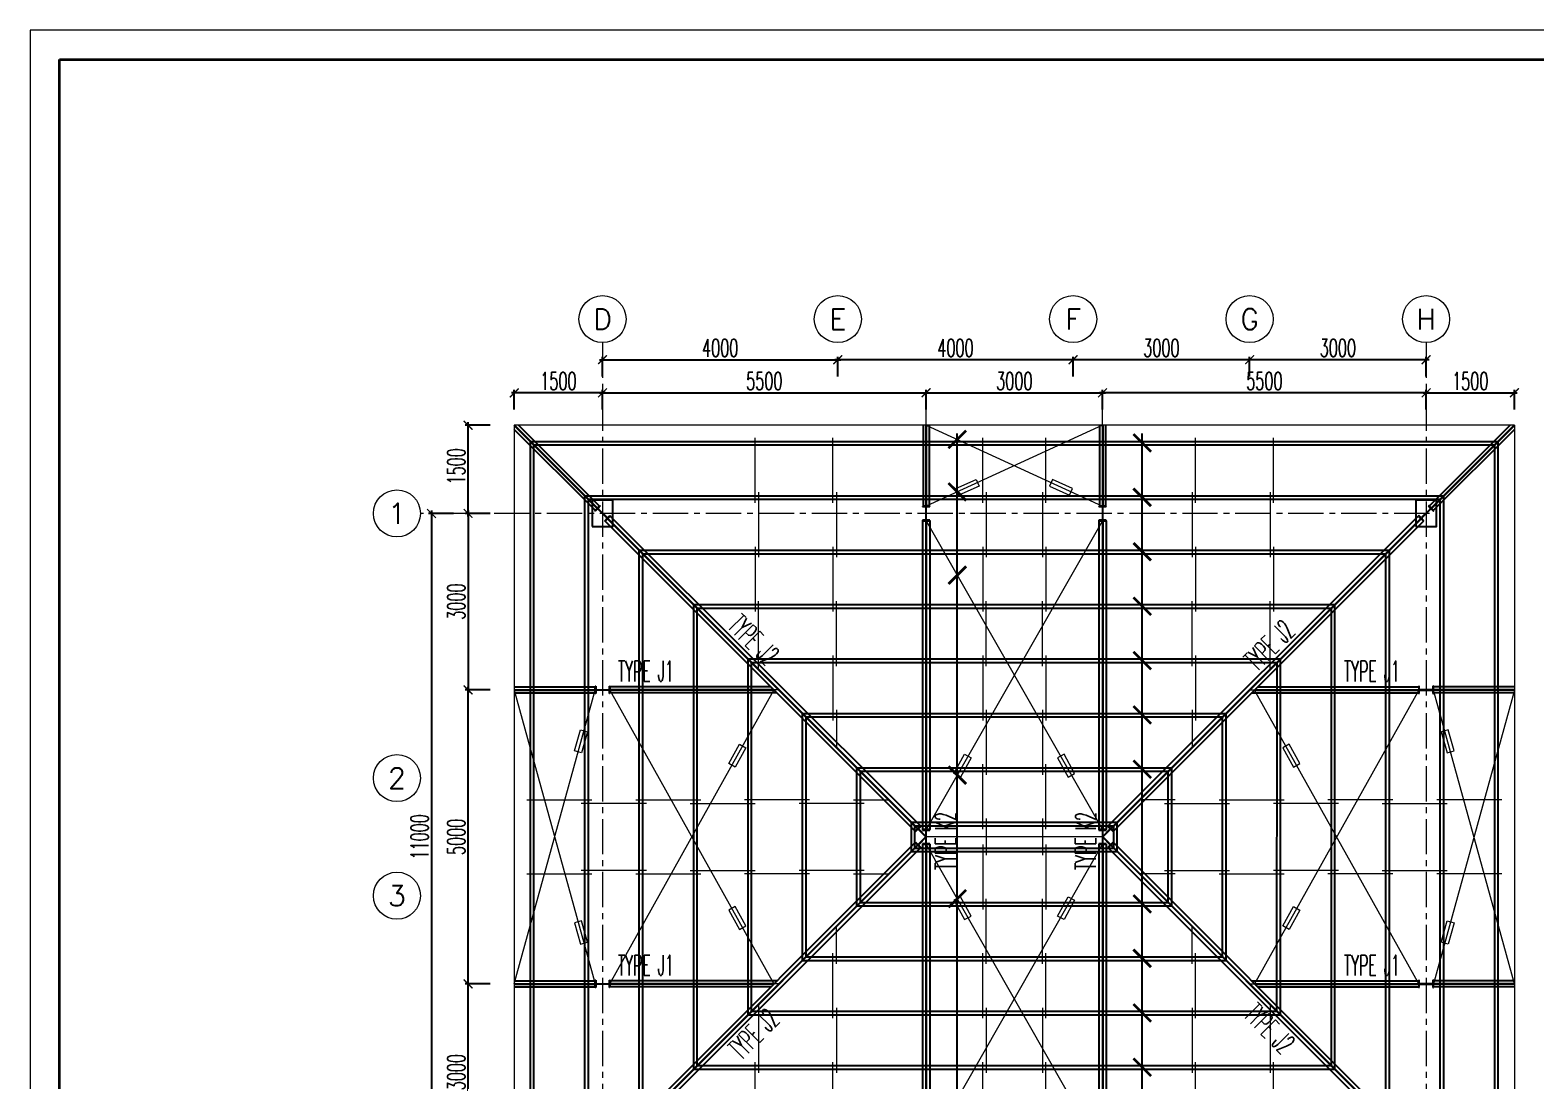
# Model space of a CAD drawing. Header units: inches. Extents: x 266054 to 836293, y -258454 to -102650.
# Drawn here: x 310760 to 336356, y -248805 to -230938 of the extents above; entities that cross this region are included whole.
import ezdxf
from ezdxf.enums import TextEntityAlignment as Align

# ---------------------------------------------------------------- set-up
doc = ezdxf.new("R2010")
doc.units = ezdxf.units.IN
doc.header["$LTSCALE"] = 800
doc.header["$MEASUREMENT"] = 0
doc.linetypes.add('CENTER2', pattern=[1.125, 0.75, -0.125, 0.125, -0.125])
for name, color, linetype, lineweight in [('arsir', 8, 'Continuous', 0), ('AS', 8, 'CENTER2', 5), ('atap', 7, 'Continuous', 20), ('GRS KOP', 1, 'Continuous', 35), ('hacht', 8, 'Continuous', 5), ('kop', 7, 'Continuous', 20), ('NOT', 7, 'Continuous', 15)]:
    doc.layers.add(name, color=color, linetype=linetype, lineweight=lineweight)
for name, color, linetype in [('KOL', 5, 'Continuous'), ('LOGO', 7, 'Continuous'), ('PLAT', 1, 'Continuous'), ('TEXT', 4, 'Continuous'), ('WF', 3, 'Continuous')]:
    doc.layers.add(name, color=color, linetype=linetype)
doc.styles.add('BARU', font='arial.ttf')
doc.styles.add('DICK STYLE 100', font='romans.shx', dxfattribs={"width": 0.6, "height": 300})
doc.styles.add('ROMANS', font='romans.shx', dxfattribs={"width": 0.8, "height": 0.25})
doc.styles.add('S', font='SIMPLEX', dxfattribs={"width": 1.1})
doc.styles.get("Standard").update_dxf_attribs({"font": 'romans.shx'})
doc.dimstyles.new('100 A', dxfattribs={"dimtxt": 250, "dimasz": 150, "dimexe": 50, "dimexo": 50, "dimgap": 50, "dimtad": 1, "dimdec": 0, "dimrnd": 1, "dimtxsty": 'DICK STYLE 100', "dimblk": 'ARCHTICK', "dimcen": 100, "dimdle": 50, "dimclrd": 18, "dimclre": 18, "dimclrt": 7, "dimadec": 0, "dimazin": 2, "dimtfac": 1, "dimtdec": 0, "dimtix": 1, "dimtmove": 0, "dimatfit": 3, "dimfxl": 0, "dimarcsym": 0})

# ---------------------------------------------------------------- blocks, each defined once
blk = doc.blocks.new('NAV')
blk.add_circle((0, -0.4), 0.4)
at = {"style": 'S', "width": 0.75, "flags": 4}
blk.add_attdef('AV', text='', height=0.3, dxfattribs=at).set_placement((0, -0.4), align=Align.MIDDLE)
blk = doc.blocks.new('_ArchTick')
at = {"layer": 'LOGO', "color": 0, "const_width": 0.15}
blk.add_lwpolyline([(-0.5, -0.5), (0.5, 0.5)], dxfattribs=at)
blk = doc.blocks.new('*D178')
at = {"layer": 'Defpoints', "color": 0, "ltscale": 5}
for p in [(325990, -237105), (320490, -237438), (325990, -237438)]:
    blk.add_point(p, dxfattribs=at)
at = {"layer": 'hacht', "color": 18, "lineweight": -2, "ltscale": 5}
for p, q in [((320440, -237105), (326040, -237105)), ((320490, -237388), (320490, -237055)), ((325990, -237388), (325990, -237055))]:
    blk.add_line(p, q, dxfattribs=at)
at = {"layer": 'hacht', "color": 18, "lineweight": -2, "ltscale": 5, "xscale": 150, "yscale": 150, "zscale": 150, "rotation": 180}
blk.add_blockref('_ArchTick', (320490, -237105), dxfattribs=at)
at = {"layer": 'hacht', "color": 18, "lineweight": -2, "ltscale": 5, "xscale": 150, "yscale": 150, "zscale": 150}
blk.add_blockref('_ArchTick', (325990, -237105), dxfattribs=at)
at = {"layer": 'hacht', "color": 7, "ltscale": 5, "insert": (323240, -236905), "char_height": 300, "attachment_point": 5, "style": 'DICK STYLE 100'}
blk.add_mtext('5500', dxfattribs=at)
blk = doc.blocks.new('*D179')
at = {"layer": 'Defpoints', "color": 0, "ltscale": 5}
for p in [(324490, -236542), (320490, -236875), (324490, -236875)]:
    blk.add_point(p, dxfattribs=at)
at = {"layer": 'hacht', "color": 18, "lineweight": -2, "ltscale": 5}
for p, q in [((320490, -236825), (320490, -236492)), ((324490, -236825), (324490, -236492)), ((320440, -236542), (324540, -236542))]:
    blk.add_line(p, q, dxfattribs=at)
at = {"layer": 'hacht', "color": 18, "lineweight": -2, "ltscale": 5, "xscale": 150, "yscale": 150, "zscale": 150, "rotation": 180}
blk.add_blockref('_ArchTick', (320490, -236542), dxfattribs=at)
at = {"layer": 'hacht', "color": 18, "lineweight": -2, "ltscale": 5, "xscale": 150, "yscale": 150, "zscale": 150}
blk.add_blockref('_ArchTick', (324490, -236542), dxfattribs=at)
at = {"layer": 'hacht', "color": 7, "ltscale": 5, "insert": (322490, -236342), "char_height": 300, "attachment_point": 5, "style": 'DICK STYLE 100'}
blk.add_mtext('4000', dxfattribs=at)
blk = doc.blocks.new('*D180')
at = {"layer": 'Defpoints', "color": 0, "ltscale": 5}
for p in [(331490, -236542), (331490, -236875), (334490, -236875)]:
    blk.add_point(p, dxfattribs=at)
at = {"layer": 'hacht', "color": 18, "lineweight": -2, "ltscale": 5}
for p, q in [((331490, -236825), (331490, -236492)), ((334490, -236825), (334490, -236492)), ((334540, -236542), (331440, -236542))]:
    blk.add_line(p, q, dxfattribs=at)
at = {"layer": 'hacht', "color": 18, "lineweight": -2, "ltscale": 5, "xscale": 150, "yscale": 150, "zscale": 150, "rotation": 180}
blk.add_blockref('_ArchTick', (331490, -236542), dxfattribs=at)
at = {"layer": 'hacht', "color": 18, "lineweight": -2, "ltscale": 5, "xscale": 150, "yscale": 150, "zscale": 150}
blk.add_blockref('_ArchTick', (334490, -236542), dxfattribs=at)
at = {"layer": 'hacht', "color": 7, "ltscale": 5, "insert": (332990, -236342), "char_height": 300, "attachment_point": 5, "style": 'DICK STYLE 100'}
blk.add_mtext('3000', dxfattribs=at)
blk = doc.blocks.new('*D181')
at = {"layer": 'Defpoints', "color": 0, "ltscale": 5}
for p in [(328490, -236542), (328490, -236875), (331490, -236875)]:
    blk.add_point(p, dxfattribs=at)
at = {"layer": 'hacht', "color": 18, "lineweight": -2, "ltscale": 5}
for p, q in [((328490, -236825), (328490, -236492)), ((331490, -236825), (331490, -236492)), ((331540, -236542), (328440, -236542))]:
    blk.add_line(p, q, dxfattribs=at)
at = {"layer": 'hacht', "color": 18, "lineweight": -2, "ltscale": 5, "xscale": 150, "yscale": 150, "zscale": 150, "rotation": 180}
blk.add_blockref('_ArchTick', (328490, -236542), dxfattribs=at)
at = {"layer": 'hacht', "color": 18, "lineweight": -2, "ltscale": 5, "xscale": 150, "yscale": 150, "zscale": 150}
blk.add_blockref('_ArchTick', (331490, -236542), dxfattribs=at)
at = {"layer": 'hacht', "color": 7, "ltscale": 5, "insert": (329990, -236342), "char_height": 300, "attachment_point": 5, "style": 'DICK STYLE 100'}
blk.add_mtext('3000', dxfattribs=at)
blk = doc.blocks.new('*D182')
at = {"layer": 'Defpoints', "color": 0, "ltscale": 5}
for p in [(324490, -236542), (324490, -236875), (328490, -236875)]:
    blk.add_point(p, dxfattribs=at)
at = {"layer": 'hacht', "color": 18, "lineweight": -2, "ltscale": 5}
for p, q in [((324490, -236825), (324490, -236492)), ((328490, -236825), (328490, -236492)), ((328540, -236542), (324440, -236542))]:
    blk.add_line(p, q, dxfattribs=at)
at = {"layer": 'hacht', "color": 18, "lineweight": -2, "ltscale": 5, "xscale": 150, "yscale": 150, "zscale": 150, "rotation": 180}
blk.add_blockref('_ArchTick', (324490, -236542), dxfattribs=at)
at = {"layer": 'hacht', "color": 18, "lineweight": -2, "ltscale": 5, "xscale": 150, "yscale": 150, "zscale": 150}
blk.add_blockref('_ArchTick', (328490, -236542), dxfattribs=at)
at = {"layer": 'hacht', "color": 7, "ltscale": 5, "insert": (326490, -236342), "char_height": 300, "attachment_point": 5, "style": 'DICK STYLE 100'}
blk.add_mtext('4000', dxfattribs=at)
blk = doc.blocks.new('*D183')
at = {"layer": 'Defpoints', "color": 0, "ltscale": 5}
for p in [(318204, -247156), (318629, -247156), (318629, -250156)]:
    blk.add_point(p, dxfattribs=at)
at = {"layer": 'hacht', "color": 18, "lineweight": -2, "ltscale": 5}
for p, q in [((318579, -247156), (318154, -247156)), ((318204, -250206), (318204, -247106)), ((318579, -250156), (318154, -250156))]:
    blk.add_line(p, q, dxfattribs=at)
at = {"layer": 'hacht', "color": 18, "lineweight": -2, "ltscale": 5, "xscale": 150, "yscale": 150, "zscale": 150}
for p, rotation in [((318204, -247156), 90), ((318204, -250156), 270)]:
    blk.add_blockref('_ArchTick', p, dxfattribs=dict(at, rotation=rotation))
at = {"layer": 'hacht', "color": 7, "ltscale": 5, "insert": (318004, -248656), "char_height": 300, "attachment_point": 5, "rotation": 90, "style": 'DICK STYLE 100'}
blk.add_mtext('3000', dxfattribs=at)
blk = doc.blocks.new('*D184')
at = {"layer": 'Defpoints', "color": 0, "ltscale": 5}
for p in [(318204, -242156), (318629, -242156), (318629, -247156)]:
    blk.add_point(p, dxfattribs=at)
at = {"layer": 'hacht', "color": 18, "lineweight": -2, "ltscale": 5}
for p, q in [((318204, -247206), (318204, -242106)), ((318579, -242156), (318154, -242156)), ((318579, -247156), (318154, -247156))]:
    blk.add_line(p, q, dxfattribs=at)
at = {"layer": 'hacht', "color": 18, "lineweight": -2, "ltscale": 5, "xscale": 150, "yscale": 150, "zscale": 150}
for p, rotation in [((318204, -242156), 90), ((318204, -247156), 270)]:
    blk.add_blockref('_ArchTick', p, dxfattribs=dict(at, rotation=rotation))
at = {"layer": 'hacht', "color": 7, "ltscale": 5, "insert": (318004, -244656), "char_height": 300, "attachment_point": 5, "rotation": 90, "style": 'DICK STYLE 100'}
blk.add_mtext('5000', dxfattribs=at)
blk = doc.blocks.new('*D185')
at = {"layer": 'Defpoints', "color": 0, "ltscale": 5}
for p in [(318629, -239156), (318204, -242156), (318629, -242156)]:
    blk.add_point(p, dxfattribs=at)
at = {"layer": 'hacht', "color": 18, "lineweight": -2, "ltscale": 5}
for p, q in [((318579, -239156), (318154, -239156)), ((318204, -239106), (318204, -242206)), ((318579, -242156), (318154, -242156))]:
    blk.add_line(p, q, dxfattribs=at)
at = {"layer": 'hacht', "color": 18, "lineweight": -2, "ltscale": 5, "xscale": 150, "yscale": 150, "zscale": 150}
for p, rotation in [((318204, -239156), 90), ((318204, -242156), 270)]:
    blk.add_blockref('_ArchTick', p, dxfattribs=dict(at, rotation=rotation))
at = {"layer": 'hacht', "color": 7, "ltscale": 5, "insert": (318004, -240656), "char_height": 300, "attachment_point": 5, "rotation": 90, "style": 'DICK STYLE 100'}
blk.add_mtext('3000', dxfattribs=at)
blk = doc.blocks.new('*D186')
at = {"layer": 'Defpoints', "color": 0, "ltscale": 5}
for p in [(318006, -239156), (317581, -250156), (318006, -250156)]:
    blk.add_point(p, dxfattribs=at)
at = {"layer": 'hacht', "color": 18, "lineweight": -2, "ltscale": 5}
for p, q in [((317956, -239156), (317531, -239156)), ((317581, -239106), (317581, -250206)), ((317956, -250156), (317531, -250156))]:
    blk.add_line(p, q, dxfattribs=at)
at = {"layer": 'hacht', "color": 18, "lineweight": -2, "ltscale": 5, "xscale": 150, "yscale": 150, "zscale": 150}
for p, rotation in [((317581, -239156), 90), ((317581, -250156), 270)]:
    blk.add_blockref('_ArchTick', p, dxfattribs=dict(at, rotation=rotation))
at = {"layer": 'hacht', "color": 7, "ltscale": 5, "insert": (317381, -244656), "char_height": 300, "attachment_point": 5, "rotation": 90, "style": 'DICK STYLE 100'}
blk.add_mtext('11000', dxfattribs=at)
blk = doc.blocks.new('*D187')
at = {"layer": 'Defpoints', "color": 0, "ltscale": 5}
for p in [(318990, -237105), (318990, -237438), (320490, -237438)]:
    blk.add_point(p, dxfattribs=at)
at = {"layer": 'hacht', "color": 18, "lineweight": -2, "ltscale": 5}
for p, q in [((320540, -237105), (318940, -237105)), ((318990, -237388), (318990, -237055)), ((320490, -237388), (320490, -237055))]:
    blk.add_line(p, q, dxfattribs=at)
at = {"layer": 'hacht', "color": 18, "lineweight": -2, "ltscale": 5, "xscale": 150, "yscale": 150, "zscale": 150, "rotation": 180}
blk.add_blockref('_ArchTick', (318990, -237105), dxfattribs=at)
at = {"layer": 'hacht', "color": 18, "lineweight": -2, "ltscale": 5, "xscale": 150, "yscale": 150, "zscale": 150}
blk.add_blockref('_ArchTick', (320490, -237105), dxfattribs=at)
at = {"layer": 'hacht', "color": 7, "ltscale": 5, "insert": (319740, -236905), "char_height": 300, "attachment_point": 5, "style": 'DICK STYLE 100'}
blk.add_mtext('1500', dxfattribs=at)
blk = doc.blocks.new('*D188')
at = {"layer": 'Defpoints', "color": 0, "ltscale": 5}
for p in [(335990, -237105), (334490, -237438), (335990, -237438)]:
    blk.add_point(p, dxfattribs=at)
at = {"layer": 'hacht', "color": 18, "lineweight": -2, "ltscale": 5}
for p, q in [((334440, -237105), (336040, -237105)), ((334490, -237388), (334490, -237055)), ((335990, -237388), (335990, -237055))]:
    blk.add_line(p, q, dxfattribs=at)
at = {"layer": 'hacht', "color": 18, "lineweight": -2, "ltscale": 5, "xscale": 150, "yscale": 150, "zscale": 150, "rotation": 180}
blk.add_blockref('_ArchTick', (334490, -237105), dxfattribs=at)
at = {"layer": 'hacht', "color": 18, "lineweight": -2, "ltscale": 5, "xscale": 150, "yscale": 150, "zscale": 150}
blk.add_blockref('_ArchTick', (335990, -237105), dxfattribs=at)
at = {"layer": 'hacht', "color": 7, "ltscale": 5, "insert": (335240, -236905), "char_height": 300, "attachment_point": 5, "style": 'DICK STYLE 100'}
blk.add_mtext('1500', dxfattribs=at)
blk = doc.blocks.new('*D189')
at = {"layer": 'Defpoints', "color": 0, "ltscale": 5}
for p in [(328990, -237105), (325990, -237438), (328990, -237438)]:
    blk.add_point(p, dxfattribs=at)
at = {"layer": 'hacht', "color": 18, "lineweight": -2, "ltscale": 5}
for p, q in [((325940, -237105), (329040, -237105)), ((325990, -237388), (325990, -237055)), ((328990, -237388), (328990, -237055))]:
    blk.add_line(p, q, dxfattribs=at)
at = {"layer": 'hacht', "color": 18, "lineweight": -2, "ltscale": 5, "xscale": 150, "yscale": 150, "zscale": 150, "rotation": 180}
blk.add_blockref('_ArchTick', (325990, -237105), dxfattribs=at)
at = {"layer": 'hacht', "color": 18, "lineweight": -2, "ltscale": 5, "xscale": 150, "yscale": 150, "zscale": 150}
blk.add_blockref('_ArchTick', (328990, -237105), dxfattribs=at)
at = {"layer": 'hacht', "color": 7, "ltscale": 5, "insert": (327490, -236905), "char_height": 300, "attachment_point": 5, "style": 'DICK STYLE 100'}
blk.add_mtext('3000', dxfattribs=at)
blk = doc.blocks.new('*D190')
at = {"layer": 'Defpoints', "color": 0, "ltscale": 5}
for p in [(328990, -237105), (328990, -237438), (334490, -237438)]:
    blk.add_point(p, dxfattribs=at)
at = {"layer": 'hacht', "color": 18, "lineweight": -2, "ltscale": 5}
for p, q in [((334540, -237105), (328940, -237105)), ((328990, -237388), (328990, -237055)), ((334490, -237388), (334490, -237055))]:
    blk.add_line(p, q, dxfattribs=at)
at = {"layer": 'hacht', "color": 18, "lineweight": -2, "ltscale": 5, "xscale": 150, "yscale": 150, "zscale": 150, "rotation": 180}
blk.add_blockref('_ArchTick', (328990, -237105), dxfattribs=at)
at = {"layer": 'hacht', "color": 18, "lineweight": -2, "ltscale": 5, "xscale": 150, "yscale": 150, "zscale": 150}
blk.add_blockref('_ArchTick', (334490, -237105), dxfattribs=at)
at = {"layer": 'hacht', "color": 7, "ltscale": 5, "insert": (331740, -236905), "char_height": 300, "attachment_point": 5, "style": 'DICK STYLE 100'}
blk.add_mtext('5500', dxfattribs=at)
blk = doc.blocks.new('*D192')
at = {"layer": 'Defpoints', "color": 0, "ltscale": 5}
for p in [(318204, -237656), (318629, -237656), (318629, -239156)]:
    blk.add_point(p, dxfattribs=at)
at = {"layer": 'hacht', "color": 18, "lineweight": -2, "ltscale": 5}
for p, q in [((318579, -237656), (318154, -237656)), ((318204, -239206), (318204, -237606)), ((318579, -239156), (318154, -239156))]:
    blk.add_line(p, q, dxfattribs=at)
at = {"layer": 'hacht', "color": 18, "lineweight": -2, "ltscale": 5, "xscale": 150, "yscale": 150, "zscale": 150}
for p, rotation in [((318204, -237656), 90), ((318204, -239156), 270)]:
    blk.add_blockref('_ArchTick', p, dxfattribs=dict(at, rotation=rotation))
at = {"layer": 'hacht', "color": 7, "ltscale": 5, "insert": (318004, -238356), "char_height": 300, "attachment_point": 5, "rotation": 90, "style": 'DICK STYLE 100'}
blk.add_mtext('1500', dxfattribs=at)
blk = doc.blocks.new('kop')
at = {"layer": 'GRS KOP'}
blk.add_lwpolyline([(1, 54), (83, 54), (83, 1), (1, 1)], close=True, dxfattribs=at)
at = {"layer": 'kop', "color": 7}
for p, q in [((84, 55), (0, 55)), ((0, 55), (0, 0))]:
    blk.add_line(p, q, dxfattribs=at)
at = {"layer": 'kop', "style": 'BARU', "flags": 4}
for p, height in [((73.8, 5.4), 0.35), ((80.303, 5.382), 0.25), ((73.8, 4.9), 0.35), ((80.303, 4.882), 0.25), ((73.8, 4.4), 0.35), ((80.303, 4.382), 0.25)]:
    blk.add_attdef('-', p, '', height=height, dxfattribs=at)
at = {"layer": 'kop', "flags": 4}
for tag, p in [('AR-00', (78.057, 2.648)), ('00', (81.238, 2.647))]:
    blk.add_attdef(tag, text='', height=0.35, dxfattribs=at).set_placement(p, align=Align.MIDDLE)

msp = doc.modelspace()

# ---------------------------------------------------------------- linework, layer by layer
at = {"color": 8}
for p, q in [((326520.3, -253311.1), (326520.3, -237795.4)), ((329664, -253311.1), (329664, -237795.4))]:
    msp.add_line(p, q, dxfattribs=at)
at = {"color": 0, "linetype": 'ByBlock', "const_width": 45}
for points in [[(326370.3, -238047.9), (326670.3, -237747.9)], [(329514, -237807.7), (329814, -238107.7)], [(326370.3, -238638.4), (326670.3, -238938.4)], [(329514, -238732.6), (329814, -239032.6)], [(329514, -239657.5), (329814, -239957.5)], [(326370.3, -240355.7), (326670.3, -240055.7)], [(329514, -240582.4), (329814, -240882.4)], [(329514, -241507.4), (329814, -241807.4)], [(329514, -242432.3), (329814, -242732.3)], [(329514, -243357.2), (329814, -243657.2)], [(326370.3, -243455.6), (326670.3, -243755.6)], [(326370.3, -245855.7), (326670.3, -245555.7)], [(329514, -245647.1), (329814, -245947.1)], [(329514, -246572.1), (329814, -246872.1)], [(329514, -247497), (329814, -247797)], [(329514, -248421.9), (329814, -248721.9)]]:
    msp.add_lwpolyline(points, dxfattribs=at)
at = {"layer": 'arsir'}
for p, q in [((323082.6, -238976), (323082.6, -237871.1)), ((324407.3, -238976), (324407.4, -237871.1)), ((326953.1, -238976), (326953.1, -237871.1)), ((328026.4, -238976), (328026.4, -237871.1)), ((330572.2, -238976), (330572.2, -237871.1)), ((331896.9, -238976), (331896.9, -237871.1)), ((323142.7, -238796), (323142.6, -239901)), ((324467.4, -238796), (324467.3, -239901)), ((327013.2, -238796), (327013.1, -239901)), ((327966.3, -238796), (327966.4, -239901)), ((330512.1, -238796), (330512.2, -239901)), ((331836.8, -238796), (331836.9, -239901)), ((323082.6, -239721), (323082.6, -240825.9)), ((324407.3, -239721), (324407.4, -240825.9)), ((326953.1, -239721), (326953.1, -240825.9)), ((328026.4, -239721), (328026.4, -240825.9)), ((330572.2, -239721), (330572.2, -240825.9)), ((331896.9, -239721), (331896.9, -240825.9)), ((323142.7, -241804.3), (323142.6, -240645.9)), ((324467.4, -241750.9), (324467.3, -240645.9)), ((327013.2, -241750.9), (327013.1, -240645.9)), ((327966.3, -241750.9), (327966.4, -240645.9)), ((330512.1, -241750.9), (330512.2, -240645.9)), ((331836.8, -241804.3), (331836.9, -240645.9)), ((324407.3, -241570.9), (324407.4, -242675.8)), ((326953.1, -241570.9), (326953.1, -242675.8)), ((328026.4, -241570.9), (328026.4, -242675.8)), ((330572.2, -241570.9), (330572.2, -242675.8)), ((324467.4, -242495.8), (324467.4, -243129)), ((327013.2, -242495.8), (327013.1, -243600.7)), ((327966.3, -242495.8), (327966.4, -243600.7)), ((330512.1, -242495.8), (330512.1, -243129)), ((326953.1, -244525.6), (326953.1, -243420.7)), ((328026.4, -244525.6), (328026.4, -243420.7)), ((319204.3, -244026.2), (320309.3, -244026.2)), ((321234.6, -244086.3), (320129.3, -244086.2)), ((321054.6, -244026.2), (322159.5, -244026.2)), ((321979.5, -244086.3), (323084.8, -244086.2)), ((324009.8, -244026.2), (322904.8, -244026.2)), ((324935.1, -244086.3), (323829.8, -244086.2)), ((324755, -244026.2), (325356.1, -244026.2)), ((330224.5, -244026.2), (329623.4, -244026.2)), ((330044.5, -244086.3), (331149.8, -244086.2)), ((330969.8, -244026.2), (332074.7, -244026.2)), ((333000, -244086.3), (331894.7, -244086.2)), ((333925, -244026.2), (332820, -244026.2)), ((333744.9, -244086.3), (334850.2, -244086.2)), ((335775.2, -244026.2), (334670.2, -244026.2)), ((327013.1, -244345.6), (327013.1, -244965.6)), ((327966.4, -244345.6), (327966.4, -244965.6)), ((326953.1, -244785.6), (326953.1, -245890.5)), ((328026.4, -244785.6), (328026.4, -245890.5)), ((319204.3, -245285.1), (320309.3, -245285.1)), ((321234.6, -245225), (320129.3, -245225.1)), ((321054.6, -245285.1), (322159.5, -245285.1)), ((321979.5, -245225), (323084.8, -245225.1)), ((324009.8, -245285.1), (322904.8, -245285.1)), ((324935.1, -245225), (323829.8, -245225.1)), ((324755, -245285.1), (325356.1, -245285.1)), ((330224.5, -245285.1), (329623.4, -245285.1)), ((330044.5, -245225), (331149.8, -245225.1)), ((330969.8, -245285.1), (332074.7, -245285.1)), ((333000, -245225), (331894.7, -245225.1)), ((333925, -245285.1), (332820, -245285.1)), ((333744.9, -245225), (334850.2, -245225.1)), ((335775.2, -245285.1), (334670.2, -245285.1)), ((327013.2, -246815.5), (327013.1, -245710.5)), ((327966.3, -246815.5), (327966.4, -245710.5)), ((324467.4, -246815.5), (324467.4, -246182.3)), ((330512.1, -246815.5), (330512.1, -246182.3)), ((324407.3, -247740.4), (324407.4, -246635.5)), ((326953.1, -247740.4), (326953.1, -246635.5)), ((328026.4, -247740.4), (328026.4, -246635.5)), ((330572.2, -247740.4), (330572.2, -246635.5)), ((323142.7, -247506.9), (323142.6, -248665.4)), ((331836.8, -247506.9), (331836.9, -248665.4)), ((324467.4, -247560.4), (324467.3, -248665.4)), ((327013.2, -247560.4), (327013.1, -248665.4)), ((327966.3, -247560.4), (327966.4, -248665.4)), ((330512.1, -247560.4), (330512.2, -248665.4)), ((323082.6, -249590.3), (323082.6, -248485.4)), ((324407.3, -249590.3), (324407.4, -248485.4)), ((326953.1, -249590.3), (326953.1, -248485.4)), ((328026.4, -249590.3), (328026.4, -248485.4)), ((330572.2, -249590.3), (330572.2, -248485.4)), ((331896.9, -249590.3), (331896.9, -248485.4))]:
    msp.add_line(p, q, dxfattribs=at)
at = {"layer": 'AS'}
for p, q in [((320489.8, -236252.1), (320489.8, -250155.6)), ((334489.8, -236252.1), (334489.8, -250155.6)), ((334545.8, -239155.6), (317395, -239155.6)), ((323489.8, -242155.6), (318989.8, -242155.6)), ((331489.8, -242155.6), (335989.8, -242155.6)), ((323489.8, -247155.6), (318989.8, -247155.6)), ((331489.8, -247155.6), (335989.8, -247155.6))]:
    msp.add_line(p, q, dxfattribs=at)
at = {"layer": 'atap', "linetype": 'Continuous'}
for p, q in [((328986.8, -237655.6), (325992.8, -239030.6)), ((325992.8, -237655.6), (328986.8, -239030.6)), ((328986.8, -239280.6), (325992.8, -244530.6)), ((325992.8, -239280.6), (328986.8, -244530.6)), ((318989.8, -247152.6), (320364.8, -242158.6)), ((318989.8, -242158.6), (320364.8, -247152.6)), ((320614.8, -242158.6), (323404.4, -247152.6)), ((320614.8, -247152.6), (323404.4, -242158.6)), ((334364.8, -242158.6), (331575.1, -247152.6)), ((334364.8, -247152.6), (331575.1, -242158.6)), ((335989.8, -247152.6), (334614.8, -242158.6)), ((335989.8, -242158.6), (334614.8, -247152.6)), ((328986.8, -250030.6), (325992.8, -244780.6)), ((325992.8, -250030.6), (328986.8, -244780.6))]:
    msp.add_line(p, q, dxfattribs=at)
for points in [[(326498, -238729.8), (326840.2, -238576.6), (326891.3, -238690.7), (326549.1, -238843.9)], [(328481.5, -238729.8), (328139.3, -238576.6), (328088.2, -238690.7), (328430.5, -238843.9)], [(320234.5, -242867), (320133.2, -243228.1), (320012.9, -243194.3), (320114.2, -242833.3)], [(334745, -242867), (334846.3, -243228.1), (334966.6, -243194.3), (334865.3, -242833.3)], [(322926.5, -243142.3), (322743.7, -243469.7), (322634.5, -243408.8), (322817.3, -243081.4)], [(332053, -243142.3), (332235.8, -243469.7), (332345, -243408.8), (332162.2, -243081.4)], [(326464.1, -243578), (326644.2, -243249.1), (326753.8, -243309.1), (326573.7, -243638)], [(328515.4, -243578), (328335.3, -243249.1), (328225.7, -243309.1), (328405.8, -243638)], [(326464.1, -245733.3), (326644.2, -246062.2), (326753.8, -246002.2), (326573.7, -245673.2)], [(328515.4, -245733.3), (328335.3, -246062.2), (328225.7, -246002.2), (328405.8, -245673.2)], [(322926.5, -246169), (322743.7, -245841.5), (322634.5, -245902.5), (322817.3, -246229.9)], [(332053, -246169), (332235.8, -245841.5), (332345, -245902.5), (332162.2, -246229.9)], [(320234.5, -246444.2), (320133.2, -246083.2), (320012.9, -246116.9), (320114.2, -246478)], [(334745, -246444.2), (334846.3, -246083.2), (334966.6, -246116.9), (334865.3, -246478)]]:
    msp.add_lwpolyline(points, close=True, dxfattribs=at)
at = {"layer": 'hacht', "ltscale": 5}
for p, q in [((325989.8, -237655.6), (325989.8, -237194.2)), ((328989.8, -237655.6), (328989.8, -237202.5)), ((318989.8, -237655.6), (325989.8, -244655.6)), ((335989.8, -237655.6), (318989.8, -237655.6)), ((318989.8, -237655.6), (318989.8, -251655.6)), ((325989.8, -251655.6), (325989.8, -237655.6)), ((328989.8, -251655.6), (328989.8, -237655.6)), ((335989.8, -237655.6), (328989.8, -244655.6)), ((335989.8, -237655.6), (335989.8, -251655.6)), ((320491.9, -239153.5), (320487.6, -239157.8)), ((325986.8, -239155.6), (325992.8, -239155.6)), ((328986.8, -239155.6), (328992.8, -239155.6)), ((334487.6, -239153.5), (334491.9, -239157.8)), ((320489.8, -242152.6), (320489.8, -242158.6)), ((334489.8, -242152.6), (334489.8, -242158.6)), ((318989.8, -251655.6), (325989.8, -244655.6)), ((328989.8, -244655.6), (325989.8, -244655.6)), ((335989.8, -251655.6), (328989.8, -244655.6)), ((320489.8, -247152.6), (320489.8, -247158.6)), ((334489.8, -247152.6), (334489.8, -247158.6))]:
    msp.add_line(p, q, dxfattribs=at)
at = {"layer": 'KOL', "ltscale": 5}
for points in [[(320314.8, -239380.6), (320664.8, -239380.6), (320664.8, -238930.6), (320314.8, -238930.6)], [(334314.8, -239380.6), (334664.8, -239380.6), (334664.8, -238930.6), (334314.8, -238930.6)]]:
    msp.add_lwpolyline(points, close=True, dxfattribs=at)
at = {"layer": 'PLAT'}
for p, q in [((319264.5, -251381.1), (319263.8, -237929.6)), ((319265.2, -237931.1), (335714.3, -237931.1)), ((319324.5, -251321.1), (319323.8, -237989.6)), ((319325.2, -237991.1), (335654.3, -237991.1)), ((335655.2, -251321.1), (335655.8, -237989.6)), ((335715.2, -251381.1), (335715.8, -237929.6)), ((320189.6, -250456), (320189, -238854.7)), ((320190.2, -238856.1), (334789.3, -238856.1)), ((320249.6, -250396), (320249, -238914.7)), ((320250.2, -238916), (334729.3, -238916)), ((334730.1, -250396), (334730.7, -238914.7)), ((334790.1, -250456), (334790.7, -238854.7)), ((321114.6, -249530.9), (321114.2, -239779.9)), ((321115.1, -239781), (333864.4, -239781)), ((333865, -249530.9), (333865.5, -239779.9)), ((321174.6, -249470.9), (321174.2, -239839.9)), ((321175.1, -239841), (333804.4, -239841)), ((333805, -249470.9), (333805.5, -239839.9)), ((322039.7, -248605.8), (322039.4, -240705.1)), ((322040, -240705.9), (332939.5, -240705.9)), ((322099.7, -248545.8), (322099.4, -240765.1)), ((322100, -240765.9), (332879.5, -240765.9)), ((332880, -248545.8), (332880.3, -240765.1)), ((332939.9, -248605.8), (332940.3, -240705.1)), ((322964.8, -247680.7), (322964.5, -241630.2)), ((322965, -241630.8), (332014.6, -241630.8)), ((323024.8, -247620.7), (323024.5, -241690.2)), ((323024.9, -241690.8), (331954.6, -241690.8)), ((331954.9, -247620.7), (331955.2, -241690.2)), ((332014.9, -247680.7), (332015.2, -241630.2)), ((323889.9, -246755.7), (323889.7, -242555.4)), ((323889.9, -242555.8), (331089.6, -242555.8)), ((323949.9, -246695.7), (323949.7, -242615.4)), ((323949.9, -242615.8), (331029.6, -242615.8)), ((331029.8, -246695.7), (331030, -242615.4)), ((331089.8, -246755.7), (331090, -242555.4)), ((324814.8, -243480.7), (330164.7, -243480.7)), ((324815, -245830.6), (324814.9, -243480.6)), ((324874.8, -243540.7), (330104.7, -243540.7)), ((324875, -245770.6), (324874.9, -243540.6)), ((330104.7, -245770.6), (330104.8, -243540.6)), ((330164.7, -245830.6), (330164.8, -243480.6)), ((325739.9, -244905.7), (325739.8, -244405.6)), ((325739.9, -244405.6), (329239.8, -244405.6)), ((329239.6, -244905.7), (329239.7, -244405.6)), ((325799.9, -244845.6), (325799.9, -244465.6)), ((325799.9, -244465.6), (329179.8, -244465.6)), ((329179.6, -244845.6), (329179.7, -244465.6)), ((325739.9, -244905.7), (329239.8, -244905.7)), ((325799.9, -244845.6), (329179.8, -244845.6)), ((324814.8, -245830.6), (330164.7, -245830.6)), ((324874.8, -245770.6), (330104.7, -245770.6)), ((323949.9, -246695.5), (331029.6, -246695.5)), ((323889.9, -246755.5), (331089.6, -246755.5)), ((322965, -247680.4), (332014.6, -247680.4)), ((323024.9, -247620.4), (331954.6, -247620.4)), ((322040, -248605.4), (332939.5, -248605.4)), ((322100, -248545.4), (332879.5, -248545.4))]:
    msp.add_line(p, q, dxfattribs=at)
at = {"layer": 'WF', "ltscale": 10}
for p, q in [((320399.2, -239069.4), (318989.8, -237659.9)), ((320366, -239102.6), (318989.8, -237726.3)), ((320403.5, -239065.1), (318994, -237655.6)), ((320436.7, -239031.9), (319060.5, -237655.6)), ((325939.8, -237655.6), (325939.8, -239030.6)), ((325986.8, -237655.6), (325986.8, -239030.6)), ((325992.8, -237655.6), (325992.8, -239030.6)), ((326039.8, -237655.6), (326039.8, -239030.6)), ((328939.8, -237655.6), (328939.8, -239030.6)), ((328986.8, -237655.6), (328986.8, -239030.6)), ((328992.8, -237655.6), (328992.8, -239030.6)), ((329039.8, -237655.6), (329039.8, -239030.6)), ((334542.8, -239031.9), (335919, -237655.6)), ((334576, -239065.1), (335985.5, -237655.6)), ((334580.3, -239069.4), (335989.8, -237659.9)), ((334613.5, -239102.6), (335989.8, -237726.3)), ((320357.2, -239111.4), (320445.6, -239023.1)), ((320451.9, -239029.4), (320417.6, -239063.7)), ((320445.6, -239023.1), (320451.9, -239029.4)), ((326052.3, -239030.6), (325927.3, -239030.6)), ((325927.3, -239030.6), (325927.3, -239039.6)), ((325927.3, -239039.6), (325975.8, -239039.6)), ((325986.8, -239050.6), (325986.8, -239260.6)), ((325992.8, -239260.6), (325992.8, -239050.6)), ((326003.8, -239039.6), (326052.3, -239039.6)), ((326052.3, -239039.6), (326052.3, -239030.6)), ((329052.3, -239030.6), (328927.3, -239030.6)), ((328927.3, -239030.6), (328927.3, -239039.6)), ((328927.3, -239039.6), (328975.8, -239039.6)), ((328986.8, -239050.6), (328986.8, -239260.6)), ((328992.8, -239260.6), (328992.8, -239050.6)), ((329003.8, -239039.6), (329052.3, -239039.6)), ((329052.3, -239039.6), (329052.3, -239030.6)), ((334534, -239023.1), (334527.6, -239029.4)), ((334527.6, -239029.4), (334561.9, -239063.7)), ((334622.3, -239111.4), (334534, -239023.1)), ((320363.5, -239117.8), (320357.2, -239111.4)), ((320397.8, -239083.5), (320363.5, -239117.8)), ((320561.9, -239232), (320413.4, -239083.5)), ((320417.6, -239079.3), (320566.1, -239227.8)), ((320527.6, -239281.9), (320561.9, -239247.6)), ((320534, -239288.2), (320527.6, -239281.9)), ((320622.3, -239199.8), (320534, -239288.2)), ((325804.1, -244558.4), (320534, -239288.2)), ((325846.2, -244516.3), (320576, -239246.1)), ((325850.5, -244512.1), (320580.3, -239241.9)), ((320581.7, -239227.8), (320616, -239193.5)), ((320616, -239193.5), (320622.3, -239199.8)), ((325892.5, -244470), (320622.3, -239199.8)), ((325927.3, -239271.6), (325927.3, -239280.6)), ((325975.8, -239271.6), (325927.3, -239271.6)), ((325927.3, -239280.6), (325927.3, -244530.6)), ((325927.3, -239280.6), (326052.3, -239280.6)), ((325986.8, -239280.6), (325986.8, -244530.6)), ((325992.8, -239280.6), (325992.8, -244530.6)), ((326052.3, -239271.6), (326003.8, -239271.6)), ((326052.3, -239280.6), (326052.3, -239271.6)), ((326052.3, -239280.6), (326052.3, -244530.6)), ((328927.3, -239271.6), (328927.3, -239280.6)), ((328975.8, -239271.6), (328927.3, -239271.6)), ((328927.3, -239280.6), (328927.3, -244530.6)), ((328927.3, -239280.6), (329052.3, -239280.6)), ((328986.8, -239280.6), (328986.8, -244530.6)), ((328992.8, -239280.6), (328992.8, -244530.6)), ((329052.3, -239271.6), (329003.8, -239271.6)), ((329052.3, -239280.6), (329052.3, -239271.6)), ((329052.3, -239280.6), (329052.3, -244530.6)), ((329087, -244470), (334357.2, -239199.8)), ((329129.1, -244512.1), (334399.2, -239241.9)), ((329133.3, -244516.3), (334403.5, -239246.1)), ((329175.4, -244558.4), (334445.6, -239288.2)), ((334363.5, -239193.5), (334357.2, -239199.8)), ((334357.2, -239199.8), (334445.6, -239288.2)), ((334397.8, -239227.8), (334363.5, -239193.5)), ((334561.9, -239079.3), (334413.4, -239227.8)), ((334417.6, -239232), (334566.1, -239083.5)), ((334451.9, -239281.9), (334417.6, -239247.6)), ((334445.6, -239288.2), (334451.9, -239281.9)), ((334581.7, -239083.5), (334616, -239117.8)), ((334616, -239117.8), (334622.3, -239111.4)), ((318989.8, -242105.6), (320364.8, -242105.6)), ((320364.8, -242218.1), (320364.8, -242093.1)), ((320364.8, -242093.1), (320373.8, -242093.1)), ((320373.8, -242093.1), (320373.8, -242141.6)), ((320605.8, -242093.1), (320614.8, -242093.1)), ((320605.8, -242141.6), (320605.8, -242093.1)), ((320614.8, -242093.1), (320614.8, -242218.1)), ((323351.4, -242105.6), (320614.8, -242105.6)), ((331628.1, -242105.6), (334364.8, -242105.6)), ((334373.8, -242093.1), (334364.8, -242093.1)), ((334364.8, -242093.1), (334364.8, -242218.1)), ((334373.8, -242141.6), (334373.8, -242093.1)), ((334614.8, -242093.1), (334605.8, -242093.1)), ((334605.8, -242093.1), (334605.8, -242141.6)), ((334614.8, -242218.1), (334614.8, -242093.1)), ((335989.8, -242105.6), (334614.8, -242105.6)), ((318989.8, -242152.6), (320364.8, -242152.6)), ((318989.8, -242158.6), (320364.8, -242158.6)), ((318989.8, -242205.6), (320364.8, -242205.6)), ((320373.8, -242218.1), (320364.8, -242218.1)), ((320373.8, -242169.6), (320373.8, -242218.1)), ((320384.8, -242152.6), (320594.8, -242152.6)), ((320594.8, -242158.6), (320384.8, -242158.6)), ((320605.8, -242218.1), (320605.8, -242169.6)), ((320614.8, -242218.1), (320605.8, -242218.1)), ((323398.4, -242152.6), (320614.8, -242152.6)), ((323404.4, -242158.6), (320614.8, -242158.6)), ((323451.4, -242205.6), (320614.8, -242205.6)), ((331528.1, -242205.6), (334364.8, -242205.6)), ((331575.1, -242158.6), (334364.8, -242158.6)), ((331581.1, -242152.6), (334364.8, -242152.6)), ((334364.8, -242218.1), (334373.8, -242218.1)), ((334373.8, -242218.1), (334373.8, -242169.6)), ((334594.8, -242152.6), (334384.8, -242152.6)), ((334384.8, -242158.6), (334594.8, -242158.6)), ((334605.8, -242169.6), (334605.8, -242218.1)), ((334605.8, -242218.1), (334614.8, -242218.1)), ((335989.8, -242152.6), (334614.8, -242152.6)), ((335989.8, -242158.6), (334614.8, -242158.6)), ((335989.8, -242205.6), (334614.8, -242205.6)), ((325892.5, -244470), (325804.1, -244558.4)), ((325804.1, -244558.4), (325810.5, -244564.8)), ((325810.5, -244564.8), (325844.8, -244530.5)), ((325860.4, -244530.5), (325986.8, -244656.9)), ((325860.4, -244780.8), (325986.8, -244654.4)), ((325864.6, -244510.7), (325898.9, -244476.4)), ((325986.8, -244648.4), (325864.6, -244526.2)), ((325986.8, -244662.9), (325864.6, -244785)), ((325898.9, -244476.4), (325892.5, -244470)), ((326052.3, -244530.6), (325927.3, -244530.6)), ((325927.3, -244530.6), (325927.3, -244539.6)), ((325927.3, -244539.6), (325975.8, -244539.6)), ((325986.8, -244550.6), (325986.8, -244760.6)), ((325992.8, -244760.6), (325992.8, -244550.6)), ((326003.8, -244539.6), (326052.3, -244539.6)), ((326052.3, -244539.6), (326052.3, -244530.6)), ((329052.3, -244530.6), (328927.3, -244530.6)), ((328927.3, -244530.6), (328927.3, -244539.6)), ((328927.3, -244539.6), (328975.8, -244539.6)), ((328986.8, -244550.6), (328986.8, -244760.6)), ((328992.8, -244648.4), (329114.9, -244526.2)), ((329119.2, -244530.5), (328992.8, -244656.9)), ((328992.8, -244760.6), (328992.8, -244550.6)), ((329119.2, -244780.8), (328992.8, -244654.4)), ((328992.8, -244662.9), (329114.9, -244785)), ((329003.8, -244539.6), (329052.3, -244539.6)), ((329052.3, -244539.6), (329052.3, -244530.6)), ((329080.6, -244476.4), (329087, -244470)), ((329114.9, -244510.7), (329080.6, -244476.4)), ((329087, -244470), (329175.4, -244558.4)), ((329169, -244564.8), (329134.7, -244530.5)), ((329175.4, -244558.4), (329169, -244564.8)), ((325804.1, -244752.9), (320534, -250023.1)), ((325846.2, -244794.9), (320576, -250065.1)), ((325850.5, -244799.2), (320580.3, -250069.4)), ((325892.5, -244841.2), (320622.3, -250111.4)), ((325804.1, -244752.9), (325810.5, -244746.5)), ((325892.5, -244841.2), (325804.1, -244752.9)), ((325810.5, -244746.5), (325844.8, -244780.8)), ((325864.6, -244800.6), (325898.9, -244834.9)), ((325898.9, -244834.9), (325892.5, -244841.2)), ((325975.8, -244771.6), (325927.3, -244771.6)), ((325927.3, -244771.6), (325927.3, -244780.6)), ((325927.3, -244780.6), (325927.3, -250030.6)), ((325927.3, -244780.6), (326052.3, -244780.6)), ((325986.8, -244780.6), (325986.8, -250030.6)), ((325992.8, -244780.6), (325992.8, -250030.6)), ((326052.3, -244771.6), (326003.8, -244771.6)), ((326052.3, -244780.6), (326052.3, -244771.6)), ((326052.3, -244780.6), (326052.3, -250030.6)), ((328975.8, -244771.6), (328927.3, -244771.6)), ((328927.3, -244771.6), (328927.3, -244780.6)), ((328927.3, -244780.6), (328927.3, -250030.6)), ((328927.3, -244780.6), (329052.3, -244780.6)), ((328986.8, -244780.6), (328986.8, -250030.6)), ((328992.8, -244780.6), (328992.8, -250030.6)), ((329052.3, -244771.6), (329003.8, -244771.6)), ((329052.3, -244780.6), (329052.3, -244771.6)), ((329052.3, -244780.6), (329052.3, -250030.6)), ((329114.9, -244800.6), (329080.6, -244834.9)), ((329080.6, -244834.9), (329087, -244841.2)), ((329087, -244841.2), (329175.4, -244752.9)), ((329087, -244841.2), (334357.2, -250111.4)), ((329129.1, -244799.2), (334399.2, -250069.4)), ((329133.3, -244794.9), (334403.5, -250065.1)), ((329169, -244746.5), (329134.7, -244780.8)), ((329175.4, -244752.9), (329169, -244746.5)), ((329175.4, -244752.9), (334445.6, -250023.1)), ((318989.8, -247105.6), (320364.8, -247105.6)), ((318989.8, -247152.6), (320364.8, -247152.6)), ((318989.8, -247158.6), (320364.8, -247158.6)), ((318989.8, -247205.6), (320364.8, -247205.6)), ((320364.8, -247218.1), (320364.8, -247093.1)), ((320364.8, -247093.1), (320373.8, -247093.1)), ((320373.8, -247218.1), (320364.8, -247218.1)), ((320373.8, -247093.1), (320373.8, -247141.6)), ((320373.8, -247169.6), (320373.8, -247218.1)), ((320384.8, -247152.6), (320594.8, -247152.6)), ((320594.8, -247158.6), (320384.8, -247158.6)), ((320605.8, -247093.1), (320614.8, -247093.1)), ((320605.8, -247141.6), (320605.8, -247093.1)), ((320605.8, -247218.1), (320605.8, -247169.6)), ((320614.8, -247218.1), (320605.8, -247218.1)), ((320614.8, -247093.1), (320614.8, -247218.1)), ((323451.4, -247105.6), (320614.8, -247105.6)), ((323404.4, -247152.6), (320614.8, -247152.6)), ((323398.4, -247158.6), (320614.8, -247158.6)), ((323351.4, -247205.6), (320614.8, -247205.6)), ((331528.1, -247105.6), (334364.8, -247105.6)), ((331575.1, -247152.6), (334364.8, -247152.6)), ((331581.1, -247158.6), (334364.8, -247158.6)), ((331628.1, -247205.6), (334364.8, -247205.6)), ((334373.8, -247093.1), (334364.8, -247093.1)), ((334364.8, -247093.1), (334364.8, -247218.1)), ((334364.8, -247218.1), (334373.8, -247218.1)), ((334373.8, -247141.6), (334373.8, -247093.1)), ((334373.8, -247218.1), (334373.8, -247169.6)), ((334594.8, -247152.6), (334384.8, -247152.6)), ((334384.8, -247158.6), (334594.8, -247158.6)), ((334614.8, -247093.1), (334605.8, -247093.1)), ((334605.8, -247093.1), (334605.8, -247141.6)), ((334605.8, -247169.6), (334605.8, -247218.1)), ((334605.8, -247218.1), (334614.8, -247218.1)), ((334614.8, -247218.1), (334614.8, -247093.1)), ((335989.8, -247105.6), (334614.8, -247105.6)), ((335989.8, -247152.6), (334614.8, -247152.6)), ((335989.8, -247158.6), (334614.8, -247158.6)), ((335989.8, -247205.6), (334614.8, -247205.6))]:
    msp.add_line(p, q, dxfattribs=at)
for centre, start, end in [((320425.4, -239071.5), 135, 225), ((325975.8, -239050.6), 0, 90), ((326003.8, -239050.6), 90, 180), ((328975.8, -239050.6), 0, 90), ((329003.8, -239050.6), 90, 180), ((334554.1, -239071.5), 315, 45), ((320405.6, -239091.3), 45, 135), ((320554.1, -239239.8), 315, 45), ((320573.9, -239220), 225, 315), ((325975.8, -239260.6), 270, 0), ((326003.8, -239260.6), 180, 270), ((328975.8, -239260.6), 270, 0), ((329003.8, -239260.6), 180, 270), ((334405.6, -239220), 225, 315), ((334425.4, -239239.8), 135, 225), ((334573.9, -239091.3), 45, 135), ((320384.8, -242141.6), 180, 270), ((320384.8, -242169.6), 90, 180), ((320594.8, -242141.6), 270, 0), ((320594.8, -242169.6), 0, 90), ((334384.8, -242141.6), 180, 270), ((334384.8, -242169.6), 90, 180), ((334594.8, -242141.6), 270, 0), ((334594.8, -242169.6), 0, 90), ((325852.6, -244538.3), 45, 135), ((325872.4, -244518.5), 135, 225), ((325975.8, -244550.6), 0, 90), ((326003.8, -244550.6), 90, 180), ((328975.8, -244550.6), 0, 90), ((329003.8, -244550.6), 90, 180), ((329107.1, -244518.5), 315, 45), ((329126.9, -244538.3), 45, 135), ((325852.6, -244773), 225, 315), ((325872.4, -244792.8), 135, 225), ((325975.8, -244760.6), 270, 0), ((326003.8, -244760.6), 180, 270), ((328975.8, -244760.6), 270, 0), ((329003.8, -244760.6), 180, 270), ((329107.1, -244792.8), 315, 45), ((329126.9, -244773), 225, 315), ((320384.8, -247141.6), 180, 270), ((320384.8, -247169.6), 90, 180), ((320594.8, -247141.6), 270, 0), ((320594.8, -247169.6), 0, 90), ((334384.8, -247141.6), 180, 270), ((334384.8, -247169.6), 90, 180), ((334594.8, -247141.6), 270, 0), ((334594.8, -247169.6), 0, 90)]:
    msp.add_arc(centre, 11, start, end, dxfattribs=at)

# ---------------------------------------------------------------- block references
at = {"layer": 'kop', "xscale": 500, "yscale": 500, "zscale": 500}
msp.add_blockref('kop', (310759.6, -258437.6), dxfattribs=at)
at = {"layer": 'NOT'}
ref = msp.add_blockref('NAV', (320489.8, -235452.1), dxfattribs=dict(at, xscale=1000, yscale=1000, zscale=1000))
ref.add_attrib('AV', 'D', dxfattribs={"layer": '0', "height": 350, "flags": 4}).set_placement((320489.8, -235852.1), align=Align.MIDDLE)
ref = msp.add_blockref('NAV', (324489.8, -235452.1), dxfattribs=dict(at, xscale=1000, yscale=1000, zscale=1000))
ref.add_attrib('AV', 'E', dxfattribs={"layer": '0', "height": 350, "flags": 4}).set_placement((324489.8, -235852.1), align=Align.MIDDLE)
ref = msp.add_blockref('NAV', (328489.8, -235452.1), dxfattribs=dict(at, xscale=1000, yscale=1000, zscale=1000))
ref.add_attrib('AV', 'F', dxfattribs={"layer": '0', "height": 350, "flags": 4}).set_placement((328489.8, -235852.1), align=Align.MIDDLE)
ref = msp.add_blockref('NAV', (331489.8, -235452.1), dxfattribs=dict(at, xscale=1000, yscale=1000, zscale=1000))
ref.add_attrib('AV', 'G', dxfattribs={"layer": '0', "height": 350, "flags": 4}).set_placement((331489.8, -235852.1), align=Align.MIDDLE)
ref = msp.add_blockref('NAV', (334489.8, -235452.1), dxfattribs=dict(at, xscale=1000, yscale=1000, zscale=1000))
ref.add_attrib('AV', 'H', dxfattribs={"layer": '0', "height": 350, "flags": 4}).set_placement((334489.8, -235852.1), align=Align.MIDDLE)
ref = msp.add_blockref('NAV', (316995, -238755.6), dxfattribs=dict(at, xscale=1000, yscale=1000, zscale=1000))
ref.add_attrib('AV', '1', dxfattribs={"layer": '0', "height": 350, "flags": 4}).set_placement((316995, -239155.6), align=Align.MIDDLE)
ref = msp.add_blockref('NAV', (316995, -243255.6), dxfattribs=dict(at, xscale=1000, yscale=1000, zscale=1000))
ref.add_attrib('AV', '2', dxfattribs={"layer": '0', "height": 350, "flags": 4}).set_placement((316995, -243655.6), align=Align.MIDDLE)
ref = msp.add_blockref('NAV', (316995, -245255.6), dxfattribs=dict(at, xscale=1000, yscale=1000, zscale=1000))
ref.add_attrib('AV', '3', dxfattribs={"layer": '0', "height": 350, "flags": 4}).set_placement((316995, -245655.6), align=Align.MIDDLE)

# ---------------------------------------------------------------- texts
at = {"layer": 'TEXT', "style": 'ROMANS', "width": 0.5}
for s, rotation, p in [('TYPE J2', 315.00273, (322726, -240971.4)), ('TYPE J2', 44.99727, (331493.3, -241731.5)), ('TYPE J1', 359.99727, (320753.9, -241839.3)), ('TYPE J1', 359.99727, (333095.5, -241839.3)), ('TYPE K2', 89.99727, (326320.4, -245217.4)), ('TYPE K2', 89.99727, (328701.9, -245217.4)), ('TYPE J1', 359.99727, (320753.9, -246839.3)), ('TYPE J1', 359.99727, (333095.5, -246839.3)), ('TYPE J2', 315.00273, (331493.3, -247579.7)), ('TYPE J2', 44.99727, (322726, -248339.8))]:
    msp.add_text(s, height=350, rotation=rotation, dxfattribs=at).set_placement(p, align=Align.MIDDLE_LEFT)

# ---------------------------------------------------------------- dimensions: what is measured, and where the dimension line sits
at = {"layer": 'hacht', "ltscale": 5}
for base, p1, p2, picture, middle in [((324489.8, -236541.9), (320489.8, -236874.6), (324489.8, -236874.6), '*D179', (322489.8, -236341.9)), ((325989.8, -237105.2), (320489.8, -237437.9), (325989.8, -237437.9), '*D178', (323239.8, -236905.2)), ((328989.8, -237105.2), (325989.8, -237437.9), (328989.8, -237437.9), '*D189', (327489.8, -236905.2)), ((335989.8, -237105.2), (334489.8, -237437.9), (335989.8, -237437.9), '*D188', (335239.8, -236905.2))]:
    dim = msp.add_linear_dim(base=base, p1=p1, p2=p2, dimstyle='100 A', dxfattribs=at)
    dim.commit()
    dim.dimension.update_dxf_attribs({"geometry": picture, "text_midpoint": middle})
for base, p1, p2, picture, middle in [((324489.8, -236541.9), (328489.8, -236874.6), (324489.8, -236874.6), '*D182', (326489.8, -236341.9)), ((328489.8, -236541.9), (331489.8, -236874.6), (328489.8, -236874.6), '*D181', (329989.8, -236341.9)), ((331489.8, -236541.9), (334489.8, -236874.6), (331489.8, -236874.6), '*D180', (332989.8, -236341.9)), ((318989.8, -237105.2), (320489.8, -237437.9), (318989.8, -237437.9), '*D187', (319739.8, -236905.2)), ((328989.8, -237105.2), (334489.8, -237437.9), (328989.8, -237437.9), '*D190', (331739.8, -236905.2))]:
    dim = msp.add_linear_dim(base=base, p1=p1, p2=p2, angle=180, dimstyle='100 A', dxfattribs=at)
    dim.commit()
    dim.dimension.update_dxf_attribs({"geometry": picture, "text_midpoint": middle})
for base, p1, p2, angle, picture, middle in [((318204.2, -237655.6), (318629.2, -239155.6), (318629.2, -237655.6), 90, '*D192', (318204.2, -238355.6)), ((317581.3, -250155.6), (318006.3, -239155.6), (318006.3, -250155.6), 270, '*D186', (317581.3, -244655.6)), ((318204.2, -242155.6), (318629.2, -239155.6), (318629.2, -242155.6), 270, '*D185', (318204.2, -240655.6)), ((318204.2, -242155.6), (318629.2, -247155.6), (318629.2, -242155.6), 90, '*D184', (318204.2, -244655.6)), ((318204.2, -247155.6), (318629.2, -250155.6), (318629.2, -247155.6), 90, '*D183', (318204.2, -248655.6))]:
    dim = msp.add_linear_dim(base=base, p1=p1, p2=p2, angle=angle, dimstyle='100 A', dxfattribs=at)
    dim.commit()
    dim.dimension.update_dxf_attribs({"geometry": picture, "text_midpoint": middle, "dimtype": 160})

doc.saveas('drawing.dxf')
